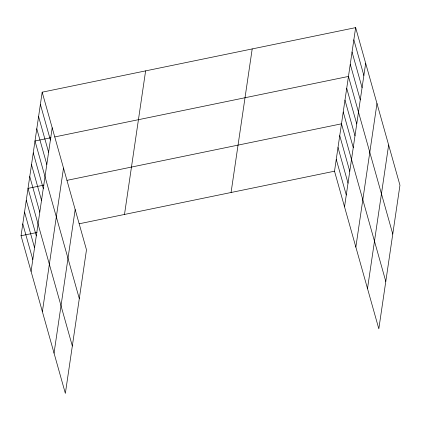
<?xml version="1.0" encoding="UTF-8"?>
<svg xmlns="http://www.w3.org/2000/svg" width="421" height="421" viewBox="0 0 421 421"><rect width="100%" height="100%" fill="white"/><g stroke="black" fill="none" stroke-linecap="round" stroke-linejoin="round"><path stroke-width="0.63" d="M42.179 92.183L86.484 249.806L65.355 393.377L21.05 235.755L42.179 92.183L355.645 27.623L399.95 185.245L378.821 328.817L334.516 171.194L355.645 27.623M31.07 271.398L52.193 127.826M42.384 311.651L63.508 168.079M54.041 353.124L75.17 209.553M124.495 214.447L145.619 70.875M231.071 192.497L252.2 48.925M344.536 206.837L365.665 63.266M355.85 247.09L376.979 103.519M367.507 288.564L388.636 144.992M50.957 137.709L34.996 140.993L79.301 298.621M54.788 136.92L348.462 76.438L392.767 234.06M43.984 185.087L28.023 188.376L72.328 345.999M66.971 180.351L341.489 123.816L385.794 281.438M21.05 235.755L37.011 232.466M79.159 223.788L334.516 171.194M353.851 39.827L363.865 75.47M352.051 52.03L362.071 87.673M350.256 64.234L360.276 99.877M346.72 88.284L356.734 123.927M344.973 100.124L354.992 135.773M343.231 111.97L353.251 147.613M339.747 135.662L349.767 171.305M338.005 147.508L348.02 183.151M336.258 159.349L346.278 194.997M40.379 104.387L50.399 140.03M38.585 116.585L48.604 152.234M36.79 128.789L46.81 164.437M33.248 152.839L43.268 188.482M31.507 164.685L41.526 200.328M29.765 176.531L39.784 212.173M26.281 200.217L36.295 235.86M24.534 212.063L34.554 247.706M22.792 223.909L32.812 259.552"/></g></svg>
